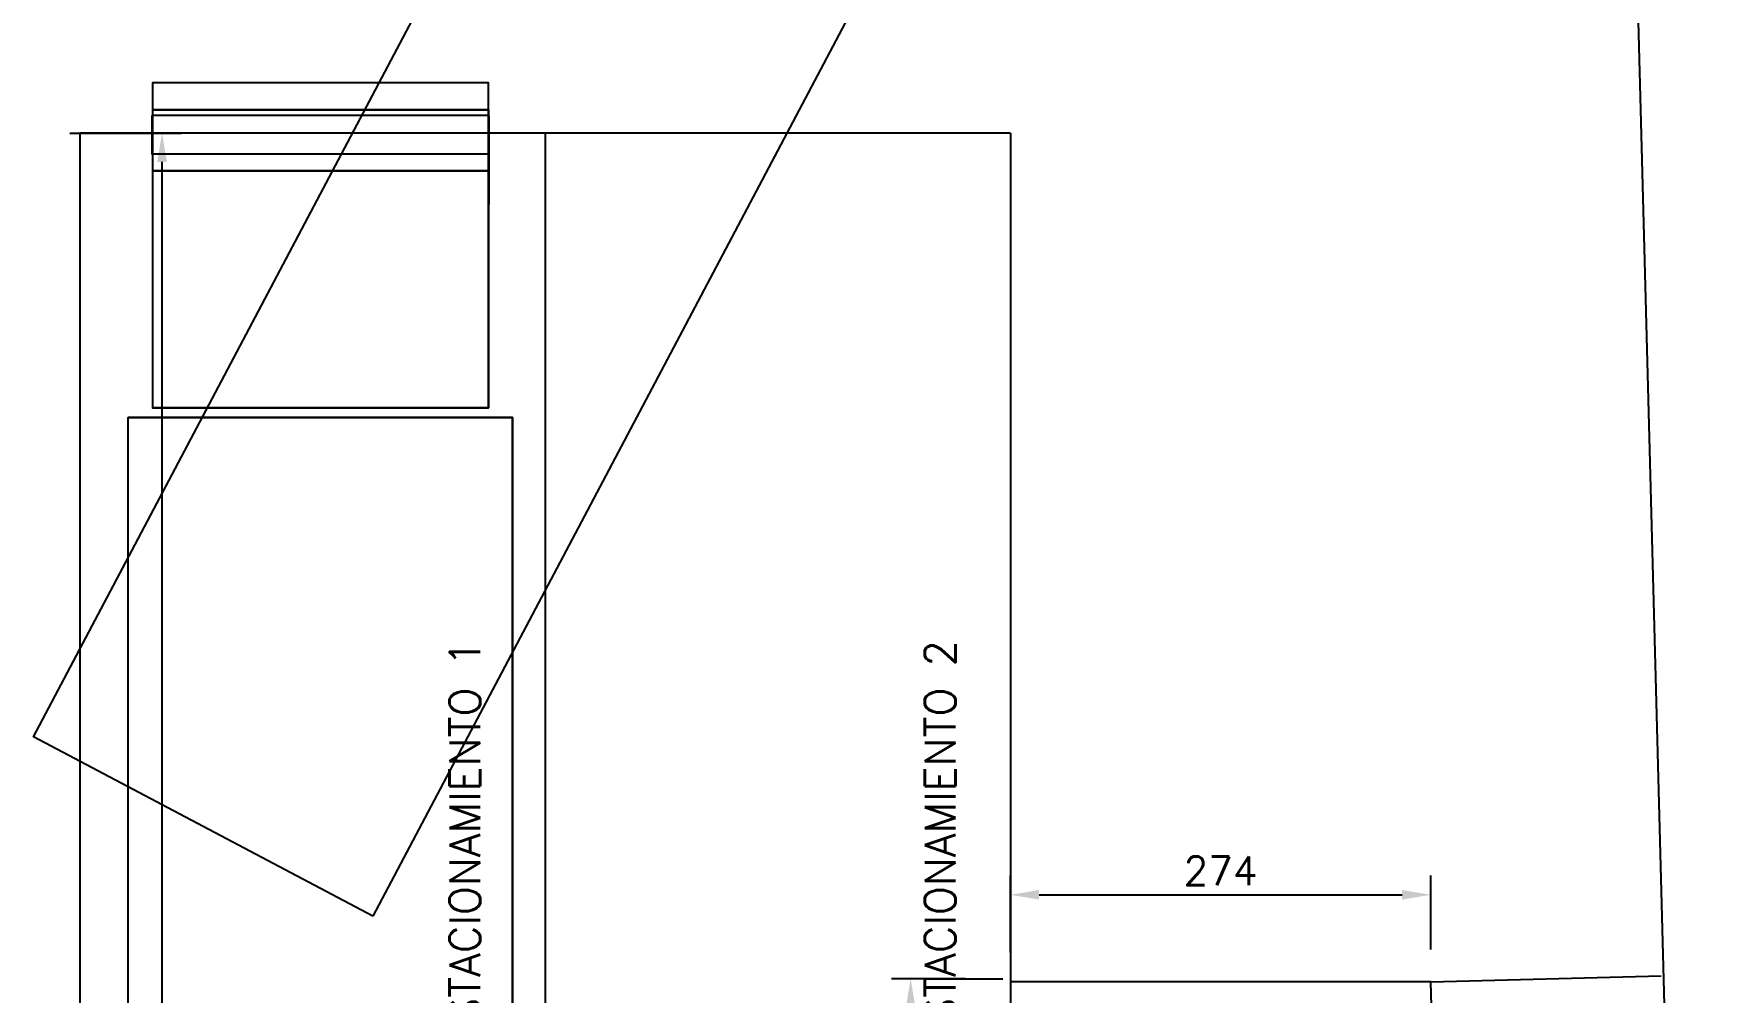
# Model space of a CAD drawing. Header units: millimetres. Extents: x 340 to 1003762, y 22 to 362022.
# Drawn here: x 592397 to 603310, y 319865 to 326114 of the extents above; entities that cross this region are included whole.
import ezdxf

# ---------------------------------------------------------------- set-up
doc = ezdxf.new("R2010")
doc.units = ezdxf.units.MM
for name, color, linetype in [('A-DEMOLICION SV', 40, 'Continuous'), ('LSBB_P_002 - PLANTA 1° NIVEL SALA DE VENTAS$0$01', 8, 'Continuous'), ('LSBB_P_002 - PLANTA 1° NIVEL SALA DE VENTAS$0$ANCLAJE', 8, 'Continuous'), ('LSBB_P_002 - PLANTA 1° NIVEL SALA DE VENTAS$0$ANNOBJ', 2, 'Continuous'), ('LSBB_P_002 - PLANTA 1° NIVEL SALA DE VENTAS$0$COTAS 125', 2, 'Continuous'), ('LSBB_P_002 - PLANTA 1° NIVEL SALA DE VENTAS$0$COTAS-EXT', 4, 'Continuous'), ('LSBB_P_002 - PLANTA 1° NIVEL SALA DE VENTAS$0$MUROS', 5, 'Continuous')]:
    doc.layers.add(name, color=color, linetype=linetype)
doc.styles.add('LSBB_P_002 - PLANTA 1° NIVEL SALA DE VENTAS$0$ROMANS', font='romans')
doc.dimstyles.new('LSBB_P_002 - PLANTA 1° NIVEL SALA DE VENTAS$0$DIMENSION-125', dxfattribs={"dimscale": 125, "dimtxt": 0.0015, "dimasz": 0.0015, "dimexe": 0.001, "dimexo": 0.0005, "dimgap": 0.0005, "dimtad": 1, "dimdec": 0, "dimlfac": 100, "dimzin": 0, "dimdsep": 46, "dimtxsty": 'LSBB_P_002 - PLANTA 1° NIVEL SALA DE VENTAS$0$ROMANS', "dimcen": 0.004, "dimclrd": 4, "dimclre": 8, "dimclrt": 3, "dimadec": 0, "dimazin": 0, "dimtfac": 1, "dimtdec": 0, "dimtix": 1, "dimtofl": 0, "dimtmove": 2, "dimatfit": 3, "dimfxl": 0, "dimtolj": 1, "dimtzin": 0, "dimarcsym": 0})

# ---------------------------------------------------------------- blocks, each defined once
blk = doc.blocks.new('*D99')
at = {"layer": 'LSBB_P_002 - PLANTA 1° NIVEL SALA DE VENTAS$0$COTAS 125', "color": 8, "linetype": 'Continuous', "lineweight": -2, "transparency": 16777216}
for p, q in [((821.687, 334.063), (821.206, 334.063)), ((821.749, 324.041), (821.206, 324.041))]:
    blk.add_line(p, q, dxfattribs=at)
at = {"layer": 'LSBB_P_002 - PLANTA 1° NIVEL SALA DE VENTAS$0$COTAS 125', "linetype": 'Continuous', "lineweight": -2, "transparency": 16777216}
blk.add_line((821.331, 324.228), (821.331, 333.876), dxfattribs=at)
at = {"layer": 'LSBB_P_002 - PLANTA 1° NIVEL SALA DE VENTAS$0$COTAS 125', "transparency": 16777216}
for points in [[(821.3, 333.876), (821.362, 333.876), (821.331, 334.063)], [(821.3, 324.228), (821.362, 324.228), (821.331, 324.041)]]:
    blk.add_solid(points, dxfattribs=at)
at = {"layer": 'LSBB_P_002 - PLANTA 1° NIVEL SALA DE VENTAS$0$COTAS 125', "color": 2, "transparency": 16777216, "insert": (821.175, 329.052), "char_height": 0.1875, "attachment_point": 5, "rotation": 90, "style": 'LSBB_P_002 - PLANTA 1° NIVEL SALA DE VENTAS$0$ROMANS'}
blk.add_mtext('\\A1;10.00', dxfattribs=at)
blk = doc.blocks.new('*D101')
at = {"layer": 'LSBB_P_002 - PLANTA 1° NIVEL SALA DE VENTAS$0$COTAS 125', "color": 8, "linetype": 'Continuous', "lineweight": -2, "transparency": 16777216}
for p, q in [((815.852, 339.574), (816.579, 339.574)), ((815.852, 321.574), (816.579, 321.574))]:
    blk.add_line(p, q, dxfattribs=at)
at = {"layer": 'LSBB_P_002 - PLANTA 1° NIVEL SALA DE VENTAS$0$COTAS 125', "linetype": 'Continuous', "lineweight": -2, "transparency": 16777216}
blk.add_line((816.454, 321.761), (816.454, 339.386), dxfattribs=at)
at = {"layer": 'LSBB_P_002 - PLANTA 1° NIVEL SALA DE VENTAS$0$COTAS 125', "transparency": 16777216}
for points in [[(816.422, 339.386), (816.485, 339.386), (816.454, 339.574)], [(816.422, 321.761), (816.485, 321.761), (816.454, 321.574)]]:
    blk.add_solid(points, dxfattribs=at)
at = {"layer": 'LSBB_P_002 - PLANTA 1° NIVEL SALA DE VENTAS$0$COTAS 125', "color": 2, "transparency": 16777216, "insert": (816.098, 330.935), "char_height": 0.1875, "attachment_point": 5, "rotation": 90, "style": 'LSBB_P_002 - PLANTA 1° NIVEL SALA DE VENTAS$0$ROMANS'}
blk.add_mtext('\\A1;1800', dxfattribs=at)
blk = doc.blocks.new('*D106')
at = {"layer": 'LSBB_P_002 - PLANTA 1° NIVEL SALA DE VENTAS$0$COTAS 125', "color": 8, "linetype": 'Continuous', "lineweight": -2, "transparency": 16777216}
for p, q in [((821.981, 334.235), (821.981, 334.735)), ((824.72, 334.253), (824.72, 334.735))]:
    blk.add_line(p, q, dxfattribs=at)
at = {"layer": 'LSBB_P_002 - PLANTA 1° NIVEL SALA DE VENTAS$0$COTAS 125', "linetype": 'Continuous', "lineweight": -2, "transparency": 16777216}
blk.add_line((822.168, 334.61), (824.533, 334.61), dxfattribs=at)
at = {"layer": 'LSBB_P_002 - PLANTA 1° NIVEL SALA DE VENTAS$0$COTAS 125', "transparency": 16777216}
for points in [[(822.168, 334.641), (822.168, 334.579), (821.981, 334.61)], [(824.533, 334.641), (824.533, 334.579), (824.72, 334.61)]]:
    blk.add_solid(points, dxfattribs=at)
at = {"layer": 'LSBB_P_002 - PLANTA 1° NIVEL SALA DE VENTAS$0$COTAS 125', "color": 2, "transparency": 16777216, "insert": (823.35, 334.766), "char_height": 0.1875, "attachment_point": 5, "style": 'LSBB_P_002 - PLANTA 1° NIVEL SALA DE VENTAS$0$ROMANS'}
blk.add_mtext('\\A1;274', dxfattribs=at)
blk = doc.blocks.new('LSBB_P_002 - PLANTA 1° NIVEL SALA DE VENTAS', base_point=(223.57, 14.22))
at = {"color": 8}
for p, q in [((818.316, 339.902, 0.278), (816.654, 339.902, 0.278)), ((818.58, 339.094, 0.278), (818.58, 339.638, 0.278))]:
    blk.add_line(p, q, dxfattribs=at)
at = {"extrusion": (-4.22942e-17, 1, 2.33455e-32)}
blk.add_circle((-818.267, 0.863, 339.725), 0.104, dxfattribs=at)
at = {"color": 8}
for points in [[(817.828, 334.47, 3.348), (815.616, 335.639, 3.348), (823.007, 349.626, 3.922), (825.219, 348.457, 3.922)], [(816.391, 339.725, 0.435), (818.58, 339.725, 0.435), (818.58, 339.902, 0.435), (816.391, 339.902, 0.435)], [(818.736, 321.902, 3.348), (816.234, 321.902, 3.348), (816.234, 337.721, 3.922), (818.736, 337.721, 3.922)], [(818.736, 321.902, 0.278), (816.234, 321.902, 0.278), (816.234, 337.721, 0.852), (818.736, 337.721, 0.852)], [(818.736, 337.721, 3.922), (818.736, 337.721, 0.852), (816.234, 337.721, 0.852), (816.234, 337.721, 3.922)], [(818.736, 337.721, 0.852), (818.736, 337.721, 3.922), (818.736, 321.902, 3.348), (818.736, 321.902, 0.278)]]:
    blk.add_3dface(points, dxfattribs=at)
at = {"color": 1}
for points in [[(816.391, 339.327, 2.479), (818.58, 339.327, 2.479), (818.58, 339.725, 1.348), (816.391, 339.725, 1.348)], [(816.391, 339.725, 1.348), (818.58, 339.725, 1.348), (818.58, 339.725, 0.435), (816.391, 339.725, 0.435)], [(818.58, 337.784, 2.479), (818.58, 339.327, 2.479), (818.58, 339.725, 1.348), (818.58, 337.784, 1.348)], [(818.58, 337.784, 1.348), (818.58, 339.725, 1.348), (818.58, 339.725, 0.863), (818.58, 338.267, 0.863)], [(818.58, 338.751, 0.863), (818.58, 339.725, 0.863), (818.58, 339.725, 0.52), (818.58, 339.094, 0.52)], [(818.58, 339.725, 0.52), (818.58, 339.725, 0.435), (818.58, 339.094, 0.435), (818.58, 339.094, 0.52)], [(818.58, 337.784, 2.479), (818.58, 339.327, 2.479), (816.391, 339.327, 2.479), (816.391, 337.784, 2.479)], [(818.58, 337.784, 1.348), (818.58, 338.267, 0.863), (818.58, 337.924, 0.52), (818.58, 337.784, 0.52)], [(818.58, 337.924, 0.278), (818.58, 337.784, 0.278), (818.58, 337.784, 0.52), (818.58, 337.924, 0.52)], [(818.58, 337.784, 2.479), (816.391, 337.784, 2.479), (816.391, 337.784, 0.278), (818.58, 337.784, 0.278)]]:
    blk.add_3dface(points, dxfattribs=at)
at = {"color": 4}
for points in [[(816.388, 339.687, 1.464), (816.388, 339.438, 2.171), (818.582, 339.438, 2.171), (818.582, 339.687, 1.464)], [(818.582, 339.109, 2.171), (818.582, 339.435, 2.171), (818.582, 339.684, 1.463), (818.582, 339.232, 1.463)]]:
    blk.add_3dface(points, dxfattribs=at)
at = {"layer": 'LSBB_P_002 - PLANTA 1° NIVEL SALA DE VENTAS$0$01'}
for p, q in [((815.918, 339.574), (815.918, 321.574)), ((821.981, 339.574), (815.918, 339.574)), ((818.949, 339.574), (818.949, 321.574)), ((821.981, 339.574), (821.981, 321.574)), ((824.72, 334.042), (821.981, 334.042))]:
    blk.add_line(p, q, dxfattribs=at)
at = {"layer": 'LSBB_P_002 - PLANTA 1° NIVEL SALA DE VENTAS$0$ANCLAJE'}
blk.add_line((821.431, 334.063), (821.931, 334.063), dxfattribs=at)
at = {"layer": 'LSBB_P_002 - PLANTA 1° NIVEL SALA DE VENTAS$0$ANNOBJ', "color": 8, "flags": 128}
blk.add_lwpolyline([(825.73, 324.041, 0, 0.25, 0), (825.713, 324.79, 0, 0, 0), (825.505, 334.063, 0, 0, 0)], format="xyseb", dxfattribs=at)
blk.add_lwpolyline([(825.73, 324.041, 0, 0.25, 0), (825.713, 324.79, 0, 0, 0), (825.505, 334.063, 0, 0, 0)], format="xyseb", dxfattribs=at)
blk.add_lwpolyline([(825.73, 324.041, 0, 0.25, 0), (825.713, 324.79, 0, 0, 0), (825.505, 334.063, 0, 0, 0)], format="xyseb", dxfattribs=at)
at = {"layer": 'LSBB_P_002 - PLANTA 1° NIVEL SALA DE VENTAS$0$COTAS-EXT', "color": 9}
blk.add_line((824.72, 334.042), (826.22, 334.083), dxfattribs=at)
blk.add_line((824.72, 334.042), (826.22, 334.083), dxfattribs=at)
at = {"layer": 'LSBB_P_002 - PLANTA 1° NIVEL SALA DE VENTAS$0$MUROS', "color": 9}
for p, q in [((826.529, 322.947), (826.013, 342.588)), ((824.996, 324.041), (824.72, 334.042)), ((824.996, 324.041), (824.72, 334.042)), ((824.996, 324.041), (824.72, 334.042))]:
    blk.add_line(p, q, dxfattribs=at)
at = {"style": 'LSBB_P_002 - PLANTA 1° NIVEL SALA DE VENTAS$0$ROMANS'}
for s, p in [('ESTACIONAMIENTO 2', (821.623, 333.604)), ('ESTACIONAMIENTO 1', (818.527, 333.604))]:
    blk.add_text(s, height=0.2, rotation=90, dxfattribs=at).set_placement(p)
at = {"layer": 'LSBB_P_002 - PLANTA 1° NIVEL SALA DE VENTAS$0$COTAS 125', "color": 2}
dim = blk.add_linear_dim(base=(816.454, 339.574), p1=(815.79, 321.574), p2=(815.79, 339.574), angle=270, dimstyle='LSBB_P_002 - PLANTA 1° NIVEL SALA DE VENTAS$0$DIMENSION-125', override={"dimclrd": 256, "dimclrt": 2, "dimfxl": 0.005}, dxfattribs=at)
dim.commit()
dim.dimension.update_dxf_attribs({"geometry": '*D101', "text_midpoint": (816.098, 330.935), "dimtype": 128})
dim = blk.add_linear_dim(base=(824.72, 334.61), p1=(821.981, 334.173), p2=(824.72, 334.19), angle=180, dimstyle='LSBB_P_002 - PLANTA 1° NIVEL SALA DE VENTAS$0$DIMENSION-125', override={"dimclrd": 256, "dimclrt": 2, "dimfxl": 0.005}, dxfattribs=at)
dim.commit()
dim.dimension.update_dxf_attribs({"geometry": '*D106', "text_midpoint": (823.35, 334.766)})
dim = blk.add_linear_dim(base=(821.331, 334.063), p1=(821.812, 324.041), p2=(821.749, 334.063), angle=270, text='10.00', dimstyle='LSBB_P_002 - PLANTA 1° NIVEL SALA DE VENTAS$0$DIMENSION-125', override={"dimclrd": 256, "dimclrt": 2, "dimfxl": 0.005}, dxfattribs=at)
dim.commit()
dim.dimension.update_dxf_attribs({"geometry": '*D99', "text_midpoint": (821.175, 329.052)})

msp = doc.modelspace()

# ---------------------------------------------------------------- block references
at = {"layer": 'A-DEMOLICION SV', "xscale": 1000, "yscale": 1000, "zscale": 1000}
msp.add_blockref('LSBB_P_002 - PLANTA 1° NIVEL SALA DE VENTAS', (351, 112), dxfattribs=at)

doc.saveas('drawing.dxf')
